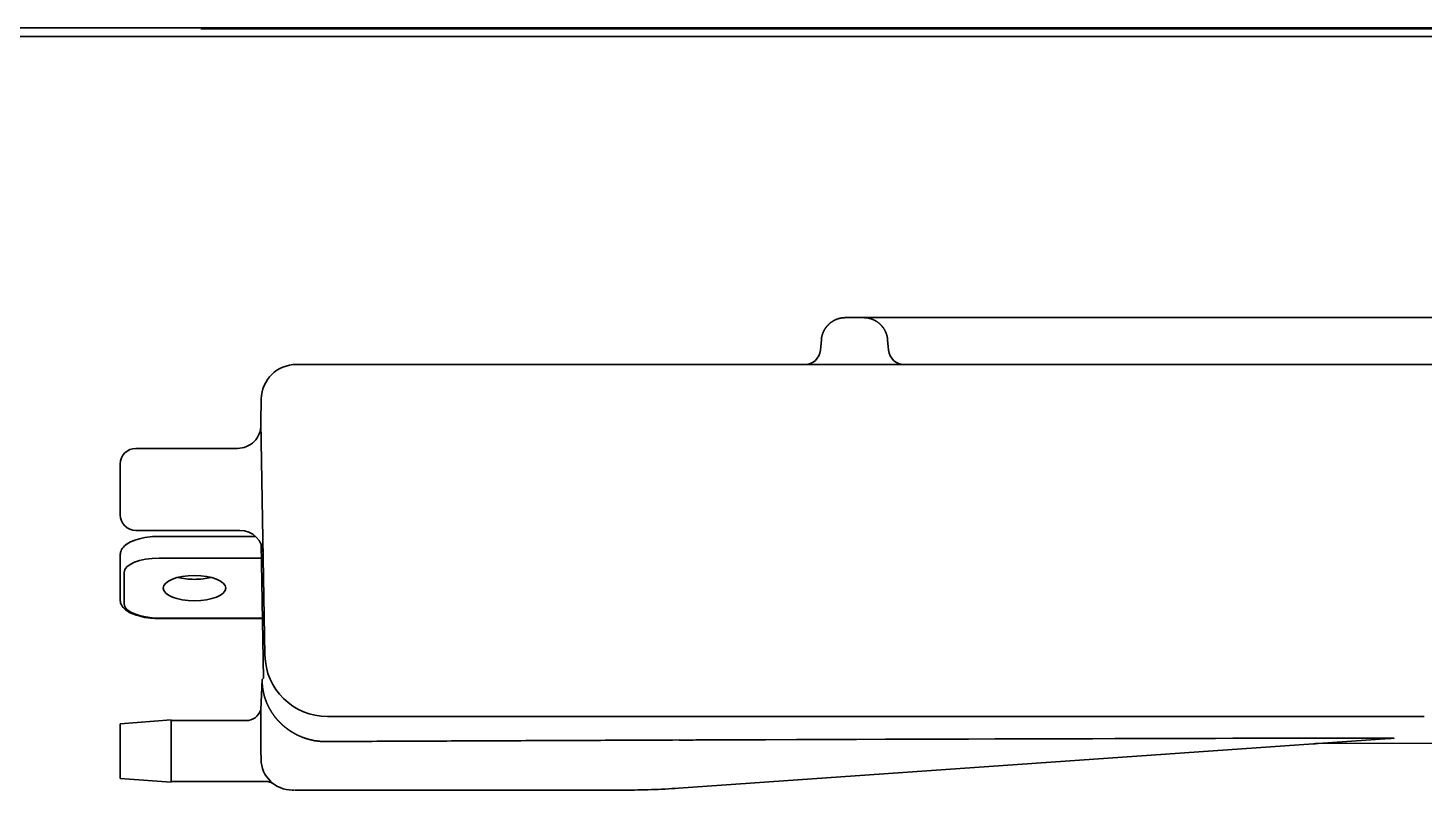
# Model space of a CAD drawing. Extents: x 5987 to 10491, y -672 to 3388.
# Drawn here: x 9785.6 to 9964.4, y 1274.3 to 1371.9 of the extents above; entities that cross this region are included whole.
import ezdxf

# ---------------------------------------------------------------- set-up
doc = ezdxf.new("R2010")
doc.units = 0
doc.header["$LTSCALE"] = 5
doc.layers.add('1', color=7, linetype='CONTINUOUS', true_color=0xffffff)

msp = doc.modelspace()

# ---------------------------------------------------------------- linework, layer by layer
at = {"layer": '1', "color": 7, "linetype": 'Continuous', "lineweight": 35}
for p, q in [((9537.53, 1371.93), (10351.01, 1371.93)), ((10353.47, 1371.83), (9807.78, 1371.83)), ((10353.47, 1370.83), (9533.87, 1370.83)), ((9892.62, 1334.83), (9890.32, 1334.83)), ((9905.68, 1334.83), (9892.63, 1334.83)), ((10044.7, 1334.83), (9905.68, 1334.83)), ((9887.23, 1332), (9887.11, 1330.65)), ((9895.84, 1330.65), (9895.72, 1332)), ((9824.1, 1328.83), (9820.02, 1328.83)), ((9836.24, 1328.83), (9824.1, 1328.83)), ((9838.84, 1328.83), (9836.24, 1328.83)), ((9845.22, 1328.83), (9838.84, 1328.83)), ((9846.67, 1328.83), (9845.22, 1328.83)), ((9925.57, 1328.83), (9846.67, 1328.83)), ((9926.99, 1328.83), (9925.57, 1328.83)), ((9948.85, 1328.83), (9926.99, 1328.83)), ((9971.1, 1328.83), (9949.85, 1328.83)), ((9815.52, 1324.4), (9815.47, 1321.43)), ((9815.47, 1321.43), (9815.99, 1291.61)), ((9799.47, 1318.08), (9812.48, 1318.08)), ((9797.47, 1316.08), (9797.47, 1309.58)), ((9812.77, 1307.58), (9799.47, 1307.58)), ((9802.47, 1306.81), (9814.76, 1306.81)), ((9815.79, 1288.66), (9815.49, 1305.84)), ((9797.47, 1304.5), (9797.47, 1302.67)), ((9802.47, 1304.03), (9815.52, 1304.03)), ((9797.47, 1302.67), (9797.47, 1298.62)), ((9797.97, 1298.17), (9797.97, 1302.21)), ((9815.65, 1296.35), (9802.47, 1296.35)), ((9815.65, 1296.3), (9802.47, 1296.3)), ((9815.62, 1288.49), (9815.47, 1284.59)), ((9815.79, 1288.66), (9815.62, 1288.49)), ((9823.99, 1283.75), (9825.47, 1283.75)), ((9825.47, 1283.75), (9837.26, 1283.75)), ((9839.83, 1283.75), (9837.26, 1283.75)), ((9839.83, 1283.75), (9846.19, 1283.75)), ((9846.19, 1283.75), (9846.7, 1283.75)), ((9846.7, 1283.75), (9925.49, 1283.75)), ((9925.49, 1283.75), (9926.01, 1283.75)), ((9926.01, 1283.75), (9946.66, 1283.75)), ((9946.66, 1283.75), (9956.49, 1283.75)), ((9797.47, 1282.83), (9803.97, 1283.33)), ((9797.47, 1282.83), (9797.47, 1275.83)), ((9803.97, 1275.33), (9803.97, 1283.33)), ((9803.97, 1283.23), (9813.58, 1283.23)), ((9868.96, 1274.57), (9960, 1280.94)), ((9974.86, 1280.38), (9950.79, 1280.27)), ((9815.49, 1278.26), (9815.47, 1279.33)), ((9803.97, 1275.33), (9797.47, 1275.83)), ((9816.03, 1275.43), (9803.97, 1275.43)), ((9819.49, 1274.33), (9819.58, 1274.33)), ((9819.58, 1274.33), (9819.7, 1274.33)), ((9819.79, 1274.33), (9819.8, 1274.33)), ((9819.81, 1274.33), (9819.81, 1274.33)), ((9819.81, 1274.33), (9820.81, 1274.33)), ((9820.81, 1274.33), (9861.98, 1274.33))]:
    msp.add_line(p, q, dxfattribs=at)
for centre, radius, start, end in [((9885.12, 1330.83), 2, 270, 355), ((9897.83, 1330.83), 2, 185, 270), ((9820.02, 1324.33), 4.5, 90, 179), ((9812.48, 1321.08), 3, 269.6992, 1), ((9799.47, 1316.08), 2, 90, 180), ((9799.47, 1309.58), 2, 180, 270), ((9812.77, 1304.58), 3, 1, 90.032), ((9823.99, 1291.75), 8, 181, 270), ((9813.58, 1285.23), 2, 269.1708, 341.5663), ((9819.49, 1278.33), 4, 181, 270)]:
    msp.add_arc(centre, radius, start, end, dxfattribs=at)
at = {"layer": '1', "color": 7, "linetype": 'Continuous', "lineweight": 35, "extrusion": (0, 0, -1)}
for centre, major_axis, ratio, start_param, end_param in [((9802.47, 1302.21), (-4.5, 0), 0.404243, 0, 1.570796), ((9806.97, 1302.93), (-4, 0), 0.404243, 4.712387, 5.270118), ((9806.97, 1302.93), (-4, 0), 0.404243, 4.154656, 4.712387), ((9802.47, 1298.17), (-4.5, 0), 0.404243, 4.712389, 6.283185), ((9862.46, 1277.53), (182.53, 0.8), 0.017452, 4.709676, 4.748602), ((9777.05, 1280.15), (183.5, 0.8), 0.001141, 5.237567, 5.255423), ((9777.05, 1280.15), (183.5, 0.8), 0.001141, 5.255423, 6.093543), ((9777.05, 1280.15), (183.5, 0.8), 0.001141, 6.093543, 6.300602), ((9960.56, 1272.96), (0.56, -7.98), 0.966183, 3.141593, 3.209326)]:
    msp.add_ellipse(centre, major_axis=major_axis, ratio=ratio, start_param=start_param, end_param=end_param, dxfattribs=at)
msp.add_ellipse((9806.97, 1300.19), major_axis=(4, 0), ratio=0.404243, dxfattribs=at)
at = {"layer": '1', "color": 7, "linetype": 'Continuous', "lineweight": 35}
for points, knots in [([(9890.32, 1334.83), (9890.3, 1334.83), (9890.26, 1334.83), (9890.21, 1334.82), (9890.15, 1334.82), (9890.1, 1334.82), (9890.05, 1334.81), (9889.99, 1334.81), (9889.94, 1334.8), (9889.88, 1334.8), (9889.83, 1334.79), (9889.78, 1334.78), (9889.72, 1334.77), (9889.67, 1334.76), (9889.62, 1334.75), (9889.56, 1334.73), (9889.51, 1334.72), (9889.46, 1334.71), (9889.41, 1334.69), (9889.36, 1334.67), (9889.3, 1334.66), (9889.25, 1334.64), (9889.2, 1334.62), (9889.15, 1334.6), (9889.1, 1334.58), (9889.05, 1334.56), (9889, 1334.54), (9888.95, 1334.51), (9888.9, 1334.49), (9888.86, 1334.46), (9888.81, 1334.44), (9888.76, 1334.41), (9888.71, 1334.38), (9888.67, 1334.35), (9888.62, 1334.32), (9888.58, 1334.29), (9888.53, 1334.26), (9888.49, 1334.23), (9888.44, 1334.2), (9888.4, 1334.17), (9888.36, 1334.13), (9888.32, 1334.1), (9888.27, 1334.06), (9888.23, 1334.02), (9888.19, 1333.98), (9888.15, 1333.94), (9888.11, 1333.91), (9888.07, 1333.87), (9888.03, 1333.83), (9888, 1333.79), (9887.96, 1333.75), (9887.93, 1333.7), (9887.89, 1333.66), (9887.86, 1333.62), (9887.83, 1333.58), (9887.8, 1333.54), (9887.77, 1333.5), (9887.74, 1333.46), (9887.72, 1333.42), (9887.69, 1333.38), (9887.67, 1333.34), (9887.64, 1333.3), (9887.62, 1333.26), (9887.6, 1333.22), (9887.57, 1333.18), (9887.55, 1333.14), (9887.53, 1333.1), (9887.51, 1333.06), (9887.5, 1333.02), (9887.48, 1332.98), (9887.46, 1332.94), (9887.45, 1332.9), (9887.43, 1332.86), (9887.42, 1332.83), (9887.4, 1332.79), (9887.39, 1332.75), (9887.38, 1332.71), (9887.36, 1332.68), (9887.35, 1332.64), (9887.34, 1332.61), (9887.33, 1332.57), (9887.32, 1332.54), (9887.31, 1332.5), (9887.3, 1332.47), (9887.3, 1332.44), (9887.29, 1332.4), (9887.28, 1332.37), (9887.27, 1332.34), (9887.27, 1332.31), (9887.26, 1332.28), (9887.26, 1332.25), (9887.25, 1332.22), (9887.25, 1332.19), (9887.24, 1332.16), (9887.24, 1332.13), (9887.24, 1332.1), (9887.23, 1332.08), (9887.23, 1332.05), (9887.23, 1332.02), (9887.23, 1332), (9887.23, 1332)], [0, 0, 0, 0, 0.011799, 0.023598, 0.035396, 0.047195, 0.058994, 0.070793, 0.082592, 0.094391, 0.10619, 0.117989, 0.129789, 0.141588, 0.153387, 0.165186, 0.176986, 0.188785, 0.200585, 0.212384, 0.224184, 0.235984, 0.247783, 0.259583, 0.271383, 0.283183, 0.294983, 0.306784, 0.318584, 0.330384, 0.342185, 0.353985, 0.365786, 0.377587, 0.389388, 0.401189, 0.41299, 0.424791, 0.436592, 0.448394, 0.460195, 0.471997, 0.484606, 0.497091, 0.509454, 0.521694, 0.53381, 0.545804, 0.557675, 0.569423, 0.581047, 0.592549, 0.603928, 0.615183, 0.626316, 0.637326, 0.648213, 0.658976, 0.669617, 0.680135, 0.69053, 0.700802, 0.71095, 0.720976, 0.730879, 0.740659, 0.750316, 0.759849, 0.76926, 0.778548, 0.787713, 0.796755, 0.805674, 0.81447, 0.823143, 0.831693, 0.84012, 0.848424, 0.856605, 0.864663, 0.872598, 0.88041, 0.888099, 0.895665, 0.903108, 0.910428, 0.917626, 0.9247, 0.931651, 0.938479, 0.945185, 0.951767, 0.958227, 0.964563, 0.970777, 0.976867, 0.982835, 0.988679, 0.994401, 1, 1, 1, 1]), ([(9895.72, 1332), (9895.72, 1332.01), (9895.72, 1332.02), (9895.72, 1332.05), (9895.71, 1332.08), (9895.71, 1332.11), (9895.71, 1332.14), (9895.7, 1332.16), (9895.7, 1332.19), (9895.69, 1332.22), (9895.69, 1332.25), (9895.68, 1332.27), (9895.68, 1332.3), (9895.67, 1332.33), (9895.67, 1332.35), (9895.66, 1332.38), (9895.66, 1332.4), (9895.65, 1332.43), (9895.65, 1332.46), (9895.64, 1332.48), (9895.63, 1332.51), (9895.63, 1332.53), (9895.62, 1332.56), (9895.61, 1332.58), (9895.61, 1332.61), (9895.6, 1332.63), (9895.59, 1332.65), (9895.58, 1332.68), (9895.57, 1332.7), (9895.57, 1332.73), (9895.56, 1332.75), (9895.55, 1332.77), (9895.54, 1332.79), (9895.53, 1332.82), (9895.53, 1332.84), (9895.52, 1332.86), (9895.51, 1332.89), (9895.5, 1332.91), (9895.49, 1332.93), (9895.48, 1332.95), (9895.47, 1332.97), (9895.46, 1332.99), (9895.45, 1333.02), (9895.44, 1333.04), (9895.43, 1333.06), (9895.42, 1333.08), (9895.41, 1333.1), (9895.4, 1333.12), (9895.39, 1333.14), (9895.38, 1333.16), (9895.37, 1333.18), (9895.36, 1333.2), (9895.35, 1333.22), (9895.34, 1333.24), (9895.33, 1333.25), (9895.32, 1333.27), (9895.31, 1333.29), (9895.3, 1333.31), (9895.29, 1333.33), (9895.28, 1333.35), (9895.26, 1333.36), (9895.25, 1333.38), (9895.24, 1333.4), (9895.23, 1333.42), (9895.22, 1333.43), (9895.21, 1333.45), (9895.2, 1333.47), (9895.19, 1333.48), (9895.17, 1333.5), (9895.16, 1333.52), (9895.15, 1333.53), (9895.14, 1333.55), (9895.13, 1333.56), (9895.12, 1333.58), (9895.11, 1333.59), (9895.09, 1333.61), (9895.08, 1333.62), (9895.07, 1333.64), (9895.06, 1333.65), (9895.05, 1333.67), (9895.04, 1333.68), (9895.03, 1333.7), (9895.01, 1333.71), (9895, 1333.72), (9894.99, 1333.74), (9894.98, 1333.75), (9894.97, 1333.76), (9894.96, 1333.78), (9894.94, 1333.79), (9894.93, 1333.8), (9894.92, 1333.82), (9894.91, 1333.83), (9894.9, 1333.84), (9894.89, 1333.85), (9894.88, 1333.86), (9894.87, 1333.88), (9894.85, 1333.89), (9894.84, 1333.9), (9894.83, 1333.91), (9894.82, 1333.92), (9894.81, 1333.93), (9894.8, 1333.94), (9894.79, 1333.96), (9894.78, 1333.97), (9894.76, 1333.98), (9894.75, 1333.99), (9894.74, 1334), (9894.73, 1334.01), (9894.71, 1334.03), (9894.68, 1334.06), (9894.63, 1334.1), (9894.58, 1334.14), (9894.54, 1334.17), (9894.49, 1334.21), (9894.44, 1334.24), (9894.39, 1334.28), (9894.34, 1334.31), (9894.29, 1334.34), (9894.24, 1334.38), (9894.19, 1334.41), (9894.14, 1334.43), (9894.09, 1334.46), (9894.04, 1334.49), (9893.98, 1334.52), (9893.93, 1334.54), (9893.88, 1334.56), (9893.83, 1334.59), (9893.77, 1334.61), (9893.72, 1334.63), (9893.67, 1334.65), (9893.61, 1334.67), (9893.56, 1334.69), (9893.5, 1334.7), (9893.45, 1334.72), (9893.39, 1334.73), (9893.34, 1334.74), (9893.28, 1334.76), (9893.23, 1334.77), (9893.18, 1334.78), (9893.12, 1334.79), (9893.07, 1334.8), (9893.01, 1334.8), (9892.96, 1334.81), (9892.9, 1334.81), (9892.85, 1334.82), (9892.79, 1334.82), (9892.74, 1334.82), (9892.68, 1334.83), (9892.65, 1334.83), (9892.63, 1334.83)], [0, 0, 0, 0, 0.006178, 0.012328, 0.01845, 0.024544, 0.03061, 0.036648, 0.042657, 0.048639, 0.054592, 0.060517, 0.066414, 0.072283, 0.078124, 0.083937, 0.089722, 0.095478, 0.101206, 0.106907, 0.112579, 0.118223, 0.123839, 0.129427, 0.134986, 0.140518, 0.146021, 0.151496, 0.156944, 0.162363, 0.167754, 0.173117, 0.178451, 0.183758, 0.189036, 0.194287, 0.199509, 0.204703, 0.209869, 0.215007, 0.220117, 0.225198, 0.230252, 0.235277, 0.240275, 0.245244, 0.250185, 0.255098, 0.259983, 0.26484, 0.269668, 0.274469, 0.279241, 0.283985, 0.288701, 0.293389, 0.298049, 0.302681, 0.307285, 0.31186, 0.316408, 0.320927, 0.325418, 0.329881, 0.334316, 0.338723, 0.343102, 0.347452, 0.351775, 0.356069, 0.360335, 0.364574, 0.368784, 0.372966, 0.377119, 0.381245, 0.385343, 0.389412, 0.393453, 0.397466, 0.401452, 0.405409, 0.409337, 0.413238, 0.417111, 0.420955, 0.424772, 0.42856, 0.43232, 0.436052, 0.439756, 0.443432, 0.447079, 0.450699, 0.45429, 0.457854, 0.461389, 0.464896, 0.468375, 0.471826, 0.475249, 0.478643, 0.48201, 0.485348, 0.488659, 0.491941, 0.495195, 0.498421, 0.501619, 0.514817, 0.527978, 0.541102, 0.554187, 0.567234, 0.580243, 0.593214, 0.606147, 0.619043, 0.6319, 0.64472, 0.657501, 0.670245, 0.682951, 0.695618, 0.708248, 0.72084, 0.733394, 0.745911, 0.758389, 0.770829, 0.783232, 0.795596, 0.807923, 0.820212, 0.832463, 0.844676, 0.856851, 0.868988, 0.881088, 0.893149, 0.905173, 0.917159, 0.929107, 0.941017, 0.952889, 0.964724, 0.97652, 0.988279, 1, 1, 1, 1]), ([(9949.85, 1328.83), (9949.84, 1328.83), (9949.83, 1328.83), (9949.8, 1328.83), (9949.79, 1328.83), (9949.75, 1328.83), (9949.69, 1328.83), (9949.61, 1328.83), (9949.56, 1328.83), (9949.54, 1328.83), (9949.49, 1328.83), (9949.45, 1328.83), (9949.41, 1328.83), (9949.36, 1328.83), (9949.34, 1328.83), (9949.27, 1328.83), (9949.17, 1328.83), (9949.07, 1328.83), (9948.96, 1328.83), (9948.91, 1328.83), (9948.85, 1328.83)], [0, 0, 0, 0, 0.0625, 0.0625, 0.125, 0.125, 0.25, 0.375, 0.375, 0.4375, 0.4375, 0.5, 0.5625, 0.5625, 0.625, 0.625, 0.75, 0.875, 0.875, 1, 1, 1, 1]), ([(9797.47, 1304.5), (9797.48, 1304.67), (9797.55, 1305.06), (9797.98, 1305.63), (9798.76, 1306.14), (9799.89, 1306.54), (9801.2, 1306.77), (9802.07, 1306.81), (9802.47, 1306.81)], [0, 0, 0, 0, 0.109797, 0.271731, 0.44945, 0.648429, 0.845644, 1, 1, 1, 1]), ([(9800, 1296.61), (9799.66, 1296.68), (9798.94, 1296.9), (9798.12, 1297.36), (9797.59, 1297.97), (9797.48, 1298.41), (9797.47, 1298.62)], [0, 0, 0, 0, 0.223926, 0.530972, 0.795759, 1, 1, 1, 1]), ([(9802.47, 1296.3), (9802.21, 1296.3), (9801.48, 1296.33), (9800.6, 1296.42), (9800.1, 1296.58), (9800, 1296.61)], [0, 0, 0, 0, 0.292872, 0.855171, 1, 1, 1, 1]), ([(9817.58, 1283.34), (9817.56, 1283.35), (9817.53, 1283.39), (9817.48, 1283.45), (9817.44, 1283.5), (9817.39, 1283.56), (9817.34, 1283.61), (9817.3, 1283.67), (9817.25, 1283.73), (9817.21, 1283.79), (9817.16, 1283.85), (9817.12, 1283.91), (9817.07, 1283.98), (9817.03, 1284.04), (9816.98, 1284.1), (9816.94, 1284.17), (9816.9, 1284.23), (9816.85, 1284.3), (9816.81, 1284.37), (9816.77, 1284.43), (9816.73, 1284.5), (9816.69, 1284.57), (9816.64, 1284.64), (9816.6, 1284.71), (9816.56, 1284.79), (9816.53, 1284.86), (9816.49, 1284.93), (9816.45, 1285.01), (9816.41, 1285.08), (9816.37, 1285.16), (9816.34, 1285.24), (9816.3, 1285.31), (9816.27, 1285.39), (9816.23, 1285.47), (9816.2, 1285.55), (9816.17, 1285.63), (9816.14, 1285.69), (9816.13, 1285.74), (9816.12, 1285.76), (9816.11, 1285.78), (9816.1, 1285.8), (9816.1, 1285.82), (9816.09, 1285.85), (9816.08, 1285.87), (9816.07, 1285.89), (9816.06, 1285.92), (9816.05, 1285.94), (9816.04, 1285.97), (9816.04, 1285.99), (9816.03, 1286.02), (9816.02, 1286.04), (9816.01, 1286.07), (9816, 1286.1), (9815.99, 1286.12), (9815.99, 1286.15), (9815.98, 1286.18), (9815.97, 1286.2), (9815.96, 1286.23), (9815.95, 1286.26), (9815.94, 1286.29), (9815.93, 1286.32), (9815.93, 1286.34), (9815.92, 1286.37), (9815.91, 1286.4), (9815.9, 1286.43), (9815.89, 1286.46), (9815.88, 1286.49), (9815.88, 1286.52), (9815.87, 1286.56), (9815.86, 1286.59), (9815.85, 1286.62), (9815.85, 1286.65), (9815.84, 1286.68), (9815.83, 1286.72), (9815.82, 1286.75), (9815.81, 1286.78), (9815.81, 1286.82), (9815.8, 1286.85), (9815.79, 1286.89), (9815.79, 1286.92), (9815.78, 1286.96), (9815.77, 1286.99), (9815.76, 1287.03), (9815.76, 1287.06), (9815.75, 1287.1), (9815.74, 1287.14), (9815.74, 1287.17), (9815.73, 1287.21), (9815.73, 1287.25), (9815.72, 1287.29), (9815.71, 1287.32), (9815.71, 1287.36), (9815.7, 1287.4), (9815.7, 1287.44), (9815.69, 1287.48), (9815.69, 1287.52), (9815.68, 1287.56), (9815.68, 1287.6), (9815.67, 1287.64), (9815.67, 1287.68), (9815.67, 1287.73), (9815.66, 1287.77), (9815.66, 1287.81), (9815.65, 1287.85), (9815.65, 1287.89), (9815.65, 1287.94), (9815.65, 1287.98), (9815.64, 1288.03), (9815.64, 1288.07), (9815.64, 1288.11), (9815.64, 1288.16), (9815.64, 1288.19), (9815.64, 1288.2)], [0, 0, 0, 0, 0.011513, 0.023178, 0.034994, 0.046963, 0.059084, 0.071357, 0.083784, 0.096363, 0.109095, 0.12198, 0.13502, 0.148212, 0.161559, 0.17506, 0.188714, 0.202523, 0.216487, 0.230605, 0.244878, 0.259306, 0.273889, 0.288627, 0.30352, 0.318569, 0.333773, 0.349133, 0.364649, 0.38032, 0.396148, 0.412131, 0.428271, 0.444566, 0.461018, 0.477627, 0.494392, 0.498788, 0.503247, 0.50777, 0.512356, 0.517005, 0.521718, 0.526494, 0.531333, 0.536236, 0.541202, 0.546232, 0.551325, 0.556481, 0.561701, 0.566984, 0.572331, 0.57774, 0.583214, 0.58875, 0.59435, 0.600014, 0.605741, 0.611531, 0.617385, 0.623302, 0.629282, 0.635326, 0.641433, 0.647604, 0.653838, 0.660135, 0.666496, 0.67292, 0.679408, 0.685959, 0.692573, 0.699251, 0.705992, 0.712797, 0.719665, 0.726597, 0.733591, 0.74065, 0.747771, 0.754957, 0.762205, 0.769517, 0.776892, 0.784331, 0.791833, 0.799399, 0.807028, 0.814721, 0.822476, 0.830296, 0.838178, 0.846125, 0.854134, 0.862207, 0.870343, 0.878543, 0.886807, 0.895133, 0.903523, 0.911977, 0.920494, 0.929074, 0.937718, 0.946425, 0.955196, 0.96403, 0.972927, 0.981888, 0.990912, 1, 1, 1, 1]), ([(9815.47, 1284.59), (9815.47, 1284.58), (9815.47, 1284.55), (9815.47, 1284.51), (9815.47, 1284.47), (9815.47, 1284.43), (9815.47, 1284.39), (9815.47, 1284.34), (9815.47, 1284.3), (9815.47, 1284.26), (9815.47, 1284.23), (9815.47, 1284.19), (9815.47, 1284.15), (9815.47, 1284.11), (9815.47, 1284.07), (9815.47, 1284.03), (9815.47, 1283.99), (9815.47, 1283.95), (9815.47, 1283.92), (9815.47, 1283.88), (9815.47, 1283.84), (9815.47, 1283.81), (9815.47, 1283.77), (9815.47, 1283.73), (9815.47, 1283.7), (9815.47, 1283.66), (9815.47, 1283.62), (9815.47, 1283.59), (9815.47, 1283.55), (9815.47, 1283.52), (9815.47, 1283.48), (9815.47, 1283.45), (9815.47, 1283.42), (9815.47, 1283.38), (9815.47, 1283.35), (9815.47, 1283.31), (9815.47, 1283.28), (9815.47, 1283.25), (9815.47, 1283.22), (9815.47, 1283.18), (9815.47, 1283.15), (9815.47, 1283.12), (9815.47, 1283.09), (9815.47, 1283.05), (9815.47, 1283.02), (9815.47, 1282.99), (9815.47, 1282.96), (9815.47, 1282.93), (9815.47, 1282.9), (9815.47, 1282.87), (9815.47, 1282.84), (9815.47, 1282.81), (9815.47, 1282.78), (9815.47, 1282.75), (9815.47, 1282.72), (9815.47, 1282.69), (9815.47, 1282.67), (9815.47, 1282.64), (9815.47, 1282.61), (9815.47, 1282.58), (9815.47, 1282.55), (9815.47, 1282.53), (9815.47, 1282.5), (9815.47, 1282.47), (9815.47, 1282.45), (9815.47, 1282.42), (9815.47, 1282.4), (9815.47, 1282.3), (9815.47, 1282.14), (9815.47, 1281.93), (9815.47, 1281.73), (9815.47, 1281.53), (9815.47, 1281.34), (9815.47, 1281.17), (9815.47, 1281), (9815.47, 1280.84), (9815.47, 1280.73), (9815.47, 1280.65), (9815.47, 1280.6), (9815.47, 1280.56), (9815.47, 1280.51), (9815.47, 1280.47), (9815.47, 1280.43), (9815.47, 1280.38), (9815.47, 1280.34), (9815.47, 1280.3), (9815.47, 1280.26), (9815.47, 1280.22), (9815.47, 1280.19), (9815.47, 1280.15), (9815.47, 1280.11), (9815.47, 1280.08), (9815.47, 1280.04), (9815.47, 1280.01), (9815.47, 1279.98), (9815.47, 1279.94), (9815.47, 1279.91), (9815.47, 1279.88), (9815.47, 1279.85), (9815.47, 1279.82), (9815.47, 1279.8), (9815.47, 1279.77), (9815.47, 1279.74), (9815.47, 1279.72), (9815.47, 1279.69), (9815.47, 1279.67), (9815.47, 1279.65), (9815.47, 1279.62), (9815.47, 1279.6), (9815.47, 1279.58), (9815.47, 1279.56), (9815.47, 1279.54), (9815.47, 1279.52), (9815.47, 1279.51), (9815.47, 1279.49), (9815.47, 1279.47), (9815.47, 1279.46), (9815.47, 1279.44), (9815.47, 1279.43), (9815.47, 1279.42), (9815.47, 1279.41), (9815.47, 1279.39), (9815.47, 1279.38), (9815.47, 1279.38), (9815.47, 1279.37), (9815.47, 1279.36), (9815.47, 1279.35), (9815.47, 1279.35), (9815.47, 1279.34), (9815.47, 1279.34), (9815.47, 1279.33), (9815.47, 1279.33), (9815.47, 1279.33), (9815.47, 1279.33), (9815.47, 1279.33), (9815.47, 1279.33)], [0, 0, 0, 0, 0.004535, 0.009052, 0.013554, 0.018038, 0.022506, 0.026957, 0.031391, 0.035808, 0.040209, 0.044593, 0.04896, 0.05331, 0.057644, 0.06196, 0.06626, 0.070543, 0.074808, 0.079057, 0.083289, 0.087503, 0.091701, 0.095881, 0.100044, 0.104189, 0.108318, 0.112429, 0.116522, 0.120598, 0.124657, 0.128697, 0.13272, 0.136726, 0.140713, 0.144683, 0.148635, 0.152568, 0.156484, 0.160381, 0.164261, 0.168122, 0.171964, 0.175789, 0.179594, 0.183382, 0.18715, 0.1909, 0.194631, 0.198343, 0.202036, 0.205711, 0.209366, 0.213002, 0.216619, 0.220216, 0.223795, 0.227353, 0.230892, 0.234412, 0.237912, 0.241392, 0.244853, 0.248293, 0.251714, 0.255114, 0.258494, 0.261855, 0.291552, 0.320855, 0.349763, 0.378272, 0.40638, 0.434081, 0.461372, 0.488249, 0.514707, 0.523357, 0.531995, 0.540622, 0.549237, 0.55784, 0.566433, 0.575015, 0.583585, 0.592146, 0.600696, 0.609235, 0.617765, 0.626284, 0.634794, 0.643294, 0.651784, 0.660266, 0.668737, 0.6772, 0.685654, 0.694098, 0.702534, 0.710961, 0.71938, 0.72779, 0.736192, 0.744585, 0.75297, 0.761348, 0.769717, 0.778079, 0.786432, 0.794779, 0.803117, 0.811449, 0.819773, 0.828089, 0.836399, 0.844702, 0.852998, 0.861287, 0.869569, 0.877845, 0.886115, 0.894379, 0.902636, 0.910887, 0.919133, 0.927372, 0.935607, 0.943835, 0.952059, 0.960277, 0.968491, 0.9767, 0.984904, 0.993103, 1, 1, 1, 1]), ([(9956.49, 1283.74), (9956.82, 1283.74), (9957.48, 1283.74), (9958.13, 1283.74), (9958.63, 1283.74), (9958.79, 1283.74), (9959.13, 1283.74), (9959.29, 1283.74), (9959.79, 1283.74), (9960.12, 1283.74), (9961.11, 1283.74), (9961.77, 1283.74), (9962.76, 1283.74), (9963.08, 1283.74), (9963.74, 1283.74), (9964.07, 1283.74), (9964.4, 1283.74)], [0, 0, 0, 0, 0.125, 0.25, 0.25, 0.3125, 0.3125, 0.375, 0.375, 0.5, 0.5, 0.75, 0.75, 0.875, 0.875, 1, 1, 1, 1]), ([(9819.8, 1281.55), (9819.79, 1281.56), (9819.77, 1281.57), (9819.74, 1281.59), (9819.71, 1281.61), (9819.67, 1281.63), (9819.64, 1281.65), (9819.61, 1281.66), (9819.58, 1281.68), (9819.55, 1281.7), (9819.52, 1281.72), (9819.49, 1281.74), (9819.45, 1281.76), (9819.42, 1281.78), (9819.39, 1281.8), (9819.36, 1281.82), (9819.33, 1281.84), (9819.3, 1281.85), (9819.27, 1281.87), (9819.24, 1281.89), (9819.21, 1281.91), (9819.18, 1281.93), (9819.15, 1281.95), (9819.12, 1281.97), (9819.09, 1281.99), (9819.06, 1282.01), (9819.04, 1282.03), (9819.01, 1282.05), (9818.98, 1282.07), (9818.95, 1282.09), (9818.92, 1282.11), (9818.89, 1282.14), (9818.86, 1282.16), (9818.84, 1282.18), (9818.81, 1282.2), (9818.78, 1282.22), (9818.75, 1282.24), (9818.73, 1282.26), (9818.7, 1282.28), (9818.67, 1282.3), (9818.65, 1282.32), (9818.62, 1282.34), (9818.59, 1282.37), (9818.57, 1282.39), (9818.54, 1282.41), (9818.52, 1282.43), (9818.49, 1282.45), (9818.46, 1282.47), (9818.44, 1282.49), (9818.41, 1282.52), (9818.39, 1282.54), (9818.36, 1282.56), (9818.34, 1282.58), (9818.31, 1282.6), (9818.29, 1282.62), (9818.26, 1282.65), (9818.24, 1282.67), (9818.22, 1282.69), (9818.19, 1282.71), (9818.17, 1282.73), (9818.14, 1282.76), (9818.12, 1282.78), (9818.1, 1282.8), (9818.07, 1282.82), (9818.05, 1282.84), (9818.03, 1282.87), (9818.01, 1282.89), (9817.98, 1282.91), (9817.96, 1282.93), (9817.94, 1282.95), (9817.92, 1282.98), (9817.89, 1283), (9817.87, 1283.02), (9817.85, 1283.04), (9817.83, 1283.07), (9817.81, 1283.09), (9817.79, 1283.11), (9817.76, 1283.13), (9817.74, 1283.16), (9817.72, 1283.18), (9817.7, 1283.2), (9817.68, 1283.22), (9817.66, 1283.25), (9817.64, 1283.27), (9817.62, 1283.29), (9817.6, 1283.31), (9817.59, 1283.33), (9817.58, 1283.34)], [0, 0, 0, 0, 0.010767, 0.021553, 0.032348, 0.043154, 0.053969, 0.064796, 0.075635, 0.086486, 0.09735, 0.108227, 0.119118, 0.130024, 0.140945, 0.151882, 0.162835, 0.173805, 0.184792, 0.195797, 0.206821, 0.217864, 0.228926, 0.240008, 0.251111, 0.262236, 0.273382, 0.28455, 0.295741, 0.306956, 0.318194, 0.329457, 0.340744, 0.352057, 0.363396, 0.374761, 0.386153, 0.397572, 0.40902, 0.420495, 0.432, 0.443534, 0.455097, 0.466691, 0.478316, 0.489972, 0.50166, 0.513379, 0.525132, 0.536917, 0.548736, 0.560589, 0.572476, 0.584398, 0.596356, 0.608349, 0.620378, 0.632444, 0.644546, 0.656686, 0.668864, 0.68108, 0.693335, 0.705628, 0.717961, 0.730334, 0.742746, 0.7552, 0.767694, 0.78023, 0.792807, 0.805426, 0.818088, 0.830792, 0.84354, 0.856331, 0.869166, 0.882045, 0.894969, 0.907937, 0.920951, 0.93401, 0.947115, 0.960266, 0.973464, 0.986708, 1, 1, 1, 1]), ([(9822.26, 1280.68), (9822.24, 1280.68), (9822.2, 1280.69), (9822.14, 1280.7), (9822.09, 1280.71), (9822.03, 1280.72), (9821.98, 1280.73), (9821.92, 1280.75), (9821.86, 1280.76), (9821.81, 1280.77), (9821.75, 1280.79), (9821.69, 1280.8), (9821.64, 1280.82), (9821.58, 1280.83), (9821.53, 1280.85), (9821.47, 1280.86), (9821.42, 1280.88), (9821.36, 1280.9), (9821.31, 1280.91), (9821.25, 1280.93), (9821.2, 1280.95), (9821.15, 1280.97), (9821.09, 1280.98), (9821.04, 1281), (9820.98, 1281.02), (9820.93, 1281.04), (9820.88, 1281.06), (9820.82, 1281.08), (9820.77, 1281.1), (9820.72, 1281.12), (9820.67, 1281.14), (9820.61, 1281.17), (9820.56, 1281.19), (9820.51, 1281.21), (9820.46, 1281.23), (9820.41, 1281.25), (9820.36, 1281.28), (9820.3, 1281.3), (9820.25, 1281.33), (9820.2, 1281.35), (9820.15, 1281.37), (9820.1, 1281.4), (9820.05, 1281.42), (9820, 1281.45), (9819.95, 1281.48), (9819.9, 1281.5), (9819.85, 1281.53), (9819.82, 1281.55), (9819.8, 1281.55), (9819.8, 1281.55)], [0, 0, 0, 0, 0.02208, 0.044097, 0.066054, 0.087954, 0.109801, 0.131597, 0.153346, 0.175051, 0.196716, 0.218342, 0.239935, 0.261497, 0.28303, 0.30454, 0.326029, 0.3475, 0.368957, 0.390403, 0.411841, 0.433275, 0.454709, 0.476145, 0.497586, 0.519038, 0.540501, 0.561981, 0.58348, 0.605002, 0.62655, 0.648127, 0.669737, 0.691383, 0.713068, 0.734795, 0.756568, 0.77839, 0.800264, 0.822194, 0.844181, 0.866231, 0.888345, 0.910526, 0.932778, 0.955105, 0.977507, 0.99999, 1, 1, 1, 1]), ([(9823.74, 1280.54), (9823.58, 1280.54), (9823.25, 1280.55), (9822.75, 1280.59), (9822.42, 1280.64), (9822.26, 1280.68)], [0, 0, 0, 0, 0.333339, 0.666677, 1, 1, 1, 1]), ([(9817.16, 1275.07), (9817.17, 1275.07), (9817.17, 1275.07), (9817.16, 1275.07), (9817.16, 1275.08), (9817.15, 1275.08), (9817.14, 1275.09), (9817.12, 1275.1), (9817.04, 1275.15), (9816.89, 1275.24), (9816.54, 1275.37), (9816.24, 1275.45), (9816.03, 1275.43), (9816.03, 1275.42)], [0, 0, 0, 0, 0.089269, 0.112892, 0.123556, 0.130573, 0.13747, 0.154121, 0.187997, 0.339659, 0.549052, 0.992981, 1, 1, 1, 1]), ([(9861.98, 1274.33), (9862.56, 1274.33), (9863.14, 1274.33), (9864.31, 1274.35), (9864.89, 1274.37), (9866.05, 1274.41), (9866.63, 1274.43), (9867.8, 1274.49), (9868.38, 1274.53), (9868.96, 1274.57)], [0, 0, 0, 0, 0.25, 0.25, 0.5, 0.5, 0.75, 0.75, 1, 1, 1, 1])]:
    msp.add_open_spline(points, degree=3, knots=knots, dxfattribs=at)
for points in [[(9861.95, 1280.71), (9823.74, 1280.54)], [(9950.24, 1280.25), (9950.51, 1280.27)], [(9950.79, 1280.27), (9950.51, 1280.27)]]:
    msp.add_open_spline(points, degree=1, dxfattribs=at)

doc.saveas('drawing.dxf')
